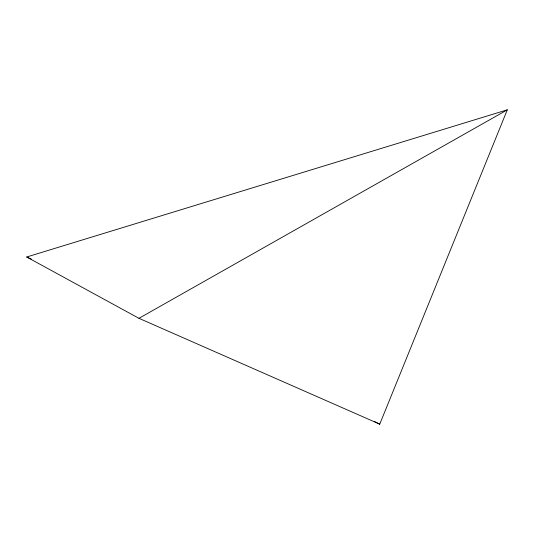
<?xml version="1.0" encoding="UTF-8"?>
<svg xmlns="http://www.w3.org/2000/svg" width="534" height="534" viewBox="0 0 534 534"><rect width="100%" height="100%" fill="white"/><g stroke="black" fill="none" stroke-linecap="round" stroke-linejoin="round"><path stroke-width="0.8" d="M379.747 424.17L507.3 109.83L26.7 257.001L138.96 318.317L379.747 424.17L374.548 421.54M138.96 318.317L507.3 109.83M26.7 257.001L31.266 259.05"/></g></svg>
